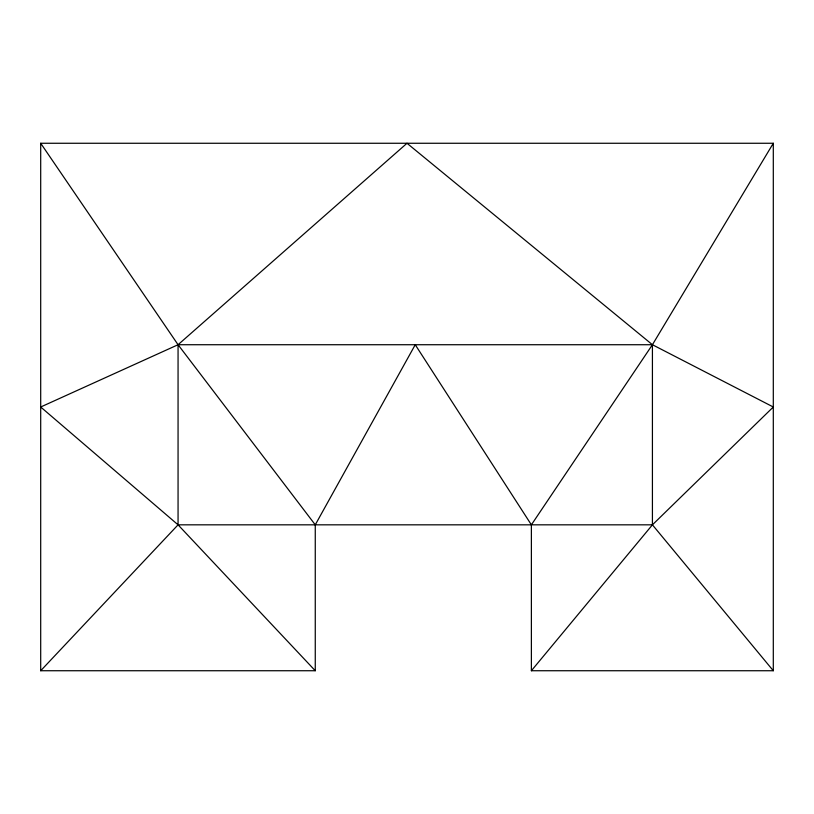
<?xml version="1.0" encoding="UTF-8"?>
<svg xmlns="http://www.w3.org/2000/svg" width="814" height="814" viewBox="0 0 814 814"><rect width="100%" height="100%" fill="white"/><g stroke="black" fill="none" stroke-linecap="round" stroke-linejoin="round"><path stroke-width="1.22" d="M315.262 524.827L415.242 344.729L531.379 524.827L531.379 670.736L773.3 670.736L773.3 143.264L40.7 143.264L40.7 670.736L315.262 670.736L315.262 524.827L178.062 344.729L40.7 143.264M773.3 143.264L652.421 344.729L531.379 524.827M531.379 670.736L652.421 524.827L773.3 407L652.421 344.729L407 143.264L178.062 344.729L40.7 407L178.062 524.827L315.262 670.736M40.7 670.736L178.062 524.827L178.062 344.729L652.421 344.729L652.421 524.827L773.3 670.736M178.062 524.827L652.421 524.827"/></g></svg>
